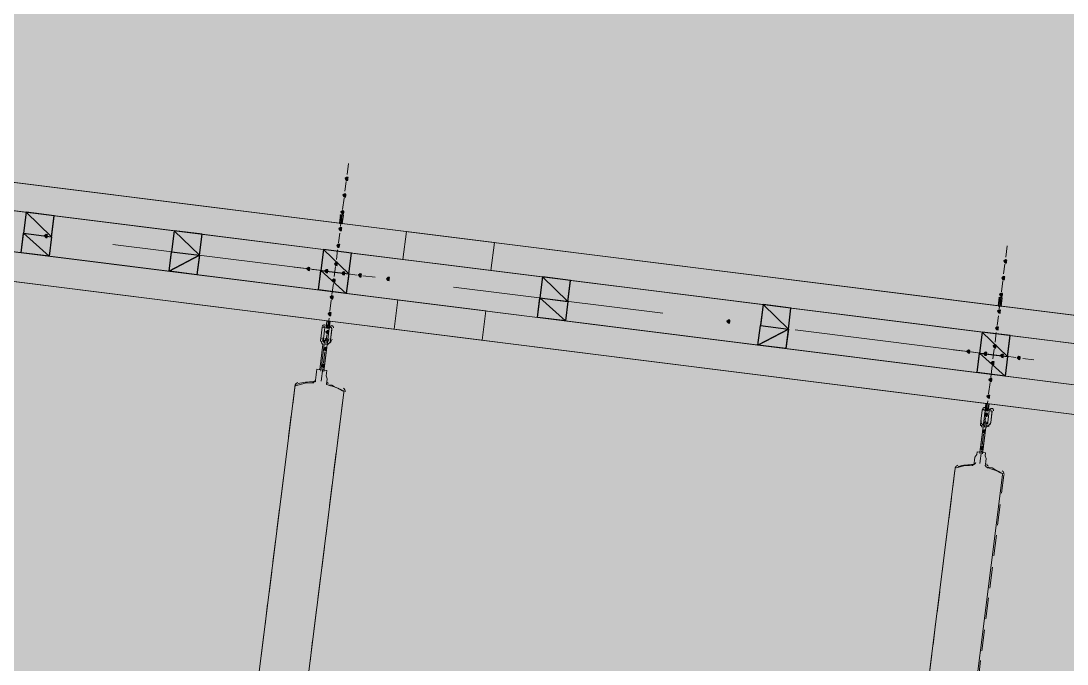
# Model space of a CAD drawing. Header units: metres. Extents: x -4 to 509425, y 7549 to 4732445.
# Drawn here: x 476061.07 to 476067.37, y 4719769.97 to 4719773.84 of the extents above; entities that cross this region are included whole.
import ezdxf

# ---------------------------------------------------------------- set-up
doc = ezdxf.new("R2010")
doc.units = ezdxf.units.M
doc.header["$LTSCALE"] = 0.01
doc.header["$MEASUREMENT"] = 0
doc.layers.get('0').update_dxf_attribs({"lineweight": 0})
doc.layers.add('_SUBESTACIÓN', color=1, linetype='Continuous')
doc.layers.add('SUBESTACION LA VID', color=253, linetype='Continuous')

# ---------------------------------------------------------------- blocks, each defined once
blk = doc.blocks.new('A$Cfff6051d')
at = {"layer": 'SUBESTACION LA VID', "transparency": 33554687}
h = blk.add_hatch(color=256, dxfattribs=at)
h.dxf.hatch_style = 2
h.paths.add_polyline_path([(476063.0421, 4719772.8906), (476063.0431, 4719772.899), (476063.0347, 4719772.9001), (476063.0253, 4719772.8928), (476063.0326, 4719772.8833), (476063.041, 4719772.8822)])
h = blk.add_hatch(color=256, dxfattribs=at)
h.dxf.hatch_style = 2
h.paths.add_polyline_path([(476063.0294, 4719772.7898), (476063.0305, 4719772.7982), (476063.0221, 4719772.7993), (476063.0126, 4719772.7919), (476063.02, 4719772.7825), (476063.0284, 4719772.7814)])
h = blk.add_hatch(color=256, dxfattribs=at)
h.dxf.hatch_style = 2
h.paths.add_polyline_path([(476063.0168, 4719772.689), (476063.0179, 4719772.6974), (476063.0095, 4719772.6985), (476063, 4719772.6911), (476063.0073, 4719772.6817), (476063.0158, 4719772.6806)])
h = blk.add_hatch(color=256, dxfattribs=at)
h.dxf.hatch_style = 2
h.paths.add_polyline_path([(476063.0042, 4719772.5882), (476063.0052, 4719772.5966), (476062.9968, 4719772.5977), (476062.9874, 4719772.5903), (476062.9947, 4719772.5809), (476063.0031, 4719772.5798)])
h = blk.add_hatch(color=256, dxfattribs=at)
h.dxf.hatch_style = 2
h.paths.add_polyline_path([(476061.2326, 4719772.5458), (476061.2337, 4719772.5542), (476061.2253, 4719772.5553), (476061.2158, 4719772.5479), (476061.2232, 4719772.5385), (476061.2316, 4719772.5374)])
h = blk.add_hatch(color=256, dxfattribs=at)
h.dxf.hatch_style = 2
h.paths.add_polyline_path([(476062.9915, 4719772.4874), (476062.9926, 4719772.4958), (476062.9842, 4719772.4969), (476062.9747, 4719772.4895), (476062.9821, 4719772.4801), (476062.9905, 4719772.479)])
h = blk.add_hatch(color=256, dxfattribs=at)
h.dxf.hatch_style = 2
h.paths.add_polyline_path([(476062.8119, 4719772.3478), (476062.813, 4719772.3562), (476062.8046, 4719772.3573), (476062.7951, 4719772.3499), (476062.8025, 4719772.3405), (476062.8109, 4719772.3394)])
h = blk.add_hatch(color=256, dxfattribs=at)
h.dxf.hatch_style = 2
h.paths.add_polyline_path([(476062.9211, 4719772.3341), (476062.9222, 4719772.3425), (476062.9138, 4719772.3436), (476062.9043, 4719772.3363), (476062.9117, 4719772.3268), (476062.9201, 4719772.3257)])
h = blk.add_hatch(color=256, dxfattribs=at)
h.dxf.hatch_style = 2
h.paths.add_polyline_path([(476062.9778, 4719772.3782), (476062.9789, 4719772.3866), (476062.9705, 4719772.3877), (476062.961, 4719772.3803), (476062.9684, 4719772.3709), (476062.9768, 4719772.3698)])
h = blk.add_hatch(color=256, dxfattribs=at)
h.dxf.hatch_style = 2
h.paths.add_polyline_path([(476067.007, 4719772.3936), (476067.0081, 4719772.402), (476066.9997, 4719772.403), (476066.9902, 4719772.3957), (476066.9976, 4719772.3862), (476067.006, 4719772.3852)])
h = blk.add_hatch(color=256, dxfattribs=at)
h.dxf.hatch_style = 2
h.paths.add_polyline_path([(476062.9652, 4719772.2774), (476062.9663, 4719772.2858), (476062.9578, 4719772.2869), (476062.9484, 4719772.2795), (476062.9557, 4719772.2701), (476062.9642, 4719772.269)])
h = blk.add_hatch(color=256, dxfattribs=at)
h.dxf.hatch_style = 2
h.paths.add_polyline_path([(476063.0219, 4719772.3215), (476063.023, 4719772.3299), (476063.0146, 4719772.331), (476063.0051, 4719772.3236), (476063.0125, 4719772.3142), (476063.0209, 4719772.3131)])
h = blk.add_hatch(color=256, dxfattribs=at)
h.dxf.hatch_style = 2
h.paths.add_polyline_path([(476063.1227, 4719772.3089), (476063.1238, 4719772.3173), (476063.1154, 4719772.3183), (476063.1059, 4719772.311), (476063.1133, 4719772.3015), (476063.1217, 4719772.3005)])
h = blk.add_hatch(color=256, dxfattribs=at)
h.dxf.hatch_style = 2
h.paths.add_polyline_path([(476063.2907, 4719772.2878), (476063.2918, 4719772.2962), (476063.2834, 4719772.2973), (476063.2739, 4719772.2899), (476063.2813, 4719772.2805), (476063.2897, 4719772.2794)])
h = blk.add_hatch(color=256, dxfattribs=at)
h.dxf.hatch_style = 2
h.paths.add_polyline_path([(476066.9944, 4719772.2928), (476066.9954, 4719772.3012), (476066.987, 4719772.3022), (476066.9776, 4719772.2949), (476066.9849, 4719772.2854), (476066.9933, 4719772.2844)])
h = blk.add_hatch(color=256, dxfattribs=at)
h.dxf.hatch_style = 2
h.paths.add_polyline_path([(476062.9526, 4719772.1766), (476062.9536, 4719772.185), (476062.9452, 4719772.1861), (476062.9358, 4719772.1787), (476062.9431, 4719772.1693), (476062.9515, 4719772.1682)])
h = blk.add_hatch(color=256, dxfattribs=at)
h.dxf.hatch_style = 2
h.paths.add_polyline_path([(476066.9818, 4719772.192), (476066.9828, 4719772.2004), (476066.9744, 4719772.2014), (476066.965, 4719772.1941), (476066.9723, 4719772.1846), (476066.9807, 4719772.1836)])
h = blk.add_hatch(color=256, dxfattribs=at)
h.dxf.hatch_style = 2
h.paths.add_polyline_path([(476066.9691, 4719772.0911), (476066.9702, 4719772.0995), (476066.9618, 4719772.1006), (476066.9523, 4719772.0933), (476066.9597, 4719772.0838), (476066.9681, 4719772.0827)])
h = blk.add_hatch(color=256, dxfattribs=at)
h.dxf.hatch_style = 2
h.paths.add_polyline_path([(476062.9399, 4719772.0758), (476062.941, 4719772.0842), (476062.9326, 4719772.0853), (476062.9231, 4719772.0779), (476062.9305, 4719772.0685), (476062.9389, 4719772.0674)])
h = blk.add_hatch(color=256, dxfattribs=at)
h.dxf.hatch_style = 2
h.paths.add_polyline_path([(476065.3404, 4719772.0308), (476065.3415, 4719772.0392), (476065.3331, 4719772.0403), (476065.3236, 4719772.0329), (476065.331, 4719772.0235), (476065.3394, 4719772.0224)])
h = blk.add_hatch(color=256, dxfattribs=at)
h.dxf.hatch_style = 2
h.paths.add_polyline_path([(476062.9262, 4719771.9666), (476062.9273, 4719771.975), (476062.9189, 4719771.9761), (476062.9094, 4719771.9687), (476062.9168, 4719771.9593), (476062.9252, 4719771.9582)])
h = blk.add_hatch(color=256, dxfattribs=at)
h.dxf.hatch_style = 2
h.paths.add_polyline_path([(476066.9565, 4719771.9903), (476066.9575, 4719771.9987), (476066.9491, 4719771.9998), (476066.9397, 4719771.9925), (476066.947, 4719771.983), (476066.9554, 4719771.9819)])
h = blk.add_hatch(color=256, dxfattribs=at)
h.dxf.hatch_style = 2
h.paths.add_polyline_path([(476062.9136, 4719771.8658), (476062.9147, 4719771.8742), (476062.9062, 4719771.8753), (476062.8968, 4719771.8679), (476062.9041, 4719771.8585), (476062.9125, 4719771.8574)])
h = blk.add_hatch(color=256, dxfattribs=at)
h.dxf.hatch_style = 2
h.paths.add_polyline_path([(476066.7853, 4719771.8497), (476066.7863, 4719771.8581), (476066.7779, 4719771.8592), (476066.7685, 4719771.8518), (476066.7758, 4719771.8424), (476066.7842, 4719771.8413)])
h = blk.add_hatch(color=256, dxfattribs=at)
h.dxf.hatch_style = 2
h.paths.add_polyline_path([(476066.8861, 4719771.8371), (476066.8871, 4719771.8455), (476066.8787, 4719771.8465), (476066.8693, 4719771.8392), (476066.8766, 4719771.8297), (476066.885, 4719771.8287)])
h = blk.add_hatch(color=256, dxfattribs=at)
h.dxf.hatch_style = 2
h.paths.add_polyline_path([(476066.9428, 4719771.8811), (476066.9438, 4719771.8895), (476066.9354, 4719771.8906), (476066.926, 4719771.8832), (476066.9333, 4719771.8738), (476066.9417, 4719771.8727)])
h = blk.add_hatch(color=256, dxfattribs=at)
h.dxf.hatch_style = 2
h.paths.add_polyline_path([(476066.9302, 4719771.7803), (476066.9312, 4719771.7887), (476066.9228, 4719771.7898), (476066.9134, 4719771.7824), (476066.9207, 4719771.773), (476066.9291, 4719771.7719)])
h = blk.add_hatch(color=256, dxfattribs=at)
h.dxf.hatch_style = 2
h.paths.add_polyline_path([(476066.9869, 4719771.8244), (476066.9879, 4719771.8328), (476066.9795, 4719771.8339), (476066.9701, 4719771.8265), (476066.9774, 4719771.8171), (476066.9858, 4719771.816)])
h = blk.add_hatch(color=256, dxfattribs=at)
h.dxf.hatch_style = 2
h.paths.add_polyline_path([(476067.0877, 4719771.8118), (476067.0887, 4719771.8202), (476067.0803, 4719771.8212), (476067.0709, 4719771.8139), (476067.0782, 4719771.8044), (476067.0866, 4719771.8034)])
h = blk.add_hatch(color=256, dxfattribs=at)
h.dxf.hatch_style = 2
h.paths.add_polyline_path([(476062.901, 4719771.765), (476062.902, 4719771.7734), (476062.8936, 4719771.7745), (476062.8842, 4719771.7671), (476062.8915, 4719771.7577), (476062.8999, 4719771.7566)])
h = blk.add_hatch(color=256, dxfattribs=at)
h.dxf.hatch_style = 2
h.paths.add_polyline_path([(476066.9175, 4719771.6795), (476066.9186, 4719771.6879), (476066.9102, 4719771.689), (476066.9007, 4719771.6816), (476066.9081, 4719771.6722), (476066.9165, 4719771.6711)])
h = blk.add_hatch(color=256, dxfattribs=at)
h.dxf.hatch_style = 2
h.paths.add_polyline_path([(476066.9049, 4719771.5787), (476066.9059, 4719771.5871), (476066.8975, 4719771.5882), (476066.8881, 4719771.5808), (476066.8954, 4719771.5714), (476066.9038, 4719771.5703)])
h = blk.add_hatch(color=256, dxfattribs=at)
h.dxf.hatch_style = 2
h.paths.add_polyline_path([(476066.8912, 4719771.4695), (476066.8922, 4719771.4779), (476066.8838, 4719771.479), (476066.8744, 4719771.4716), (476066.8817, 4719771.4622), (476066.8901, 4719771.4611)])
h = blk.add_hatch(color=256, dxfattribs=at)
h.dxf.hatch_style = 2
h.paths.add_polyline_path([(476066.8786, 4719771.3687), (476066.8796, 4719771.3771), (476066.8712, 4719771.3782), (476066.8618, 4719771.3708), (476066.8691, 4719771.3614), (476066.8775, 4719771.3603)])
h = blk.add_hatch(color=256, dxfattribs=at)
h.dxf.hatch_style = 2
h.paths.add_polyline_path([(476066.8659, 4719771.2679), (476066.867, 4719771.2763), (476066.8586, 4719771.2774), (476066.8491, 4719771.27), (476066.8565, 4719771.2606), (476066.8649, 4719771.2595)])
at = {"layer": 'SUBESTACION LA VID', "lineweight": 15}
for p, q in [((476063.0453, 4719772.9841), (476063.0368, 4719772.9169)), ((476073.4752, 4719771.3096), (476060.4631, 4719772.9409)), ((476063.0316, 4719772.8749), (476063.0242, 4719772.8161)), ((476073.3029, 4719771.1606), (476060.5848, 4719772.755)), ((476063.0189, 4719772.7741), (476063.0105, 4719772.7069)), ((476061.0751, 4719772.4461), (476061.1056, 4719772.6897)), ((476061.2431, 4719772.4251), (476061.2736, 4719772.6687)), ((476063.0063, 4719772.6733), (476062.9979, 4719772.6061)), ((476063.0084, 4719772.6218), (476063.0147, 4719772.6722)), ((476061.9655, 4719772.3345), (476061.9961, 4719772.5781)), ((476062.1335, 4719772.3134), (476062.1641, 4719772.557)), ((476062.9926, 4719772.5641), (476062.9852, 4719772.5053)), ((476073.2724, 4719770.917), (476060.5543, 4719772.5114)), ((476062.8875, 4719772.3384), (476061.6275, 4719772.4963)), ((476067.0102, 4719772.487), (476067.0018, 4719772.4198)), ((476062.8644, 4719772.2218), (476062.8949, 4719772.4654)), ((476062.98, 4719772.4633), (476062.9726, 4719772.4045)), ((476063.0324, 4719772.2007), (476063.0629, 4719772.4444)), ((476073.4015, 4719770.7216), (476060.3894, 4719772.3529)), ((476062.7867, 4719772.351), (476062.7195, 4719772.3594)), ((476062.8875, 4719772.3384), (476062.8287, 4719772.3457)), ((476062.9673, 4719772.3625), (476062.96, 4719772.3037)), ((476063.3737, 4719772.4054), (476063.903, 4719772.339)), ((476066.9965, 4719772.3778), (476066.9892, 4719772.319)), ((476062.9883, 4719772.3257), (476062.9295, 4719772.3331)), ((476063.0975, 4719772.312), (476063.0303, 4719772.3205)), ((476063.2067, 4719772.2983), (476063.1311, 4719772.3078)), ((476064.1832, 4719772.0565), (476064.2138, 4719772.3001)), ((476062.9547, 4719772.2617), (476062.9463, 4719772.1945)), ((476064.9372, 4719772.0814), (476063.6771, 4719772.2394)), ((476064.3512, 4719772.0354), (476064.3818, 4719772.279)), ((476066.9839, 4719772.277), (476066.9755, 4719772.2098)), ((476062.9421, 4719772.1609), (476062.9336, 4719772.0937)), ((476066.9713, 4719772.1762), (476066.9628, 4719772.109)), ((476066.9733, 4719772.1247), (476066.9797, 4719772.1752)), ((476065.5105, 4719771.8901), (476065.541, 4719772.1337)), ((476065.6785, 4719771.869), (476065.709, 4719772.1126)), ((476062.9284, 4719772.0517), (476062.921, 4719771.9929)), ((476066.9576, 4719772.067), (476066.9502, 4719772.0082)), ((476062.879, 4719771.9299), (476062.8874, 4719771.9971)), ((476062.8958, 4719771.9278), (476062.9042, 4719771.995)), ((476062.9294, 4719771.9918), (476062.921, 4719771.9246)), ((476062.9462, 4719771.9897), (476062.9378, 4719771.9225)), ((476062.9451, 4719771.9813), (476062.942, 4719771.9561)), ((476063.3211, 4719771.9854), (476063.8503, 4719771.919)), ((476066.9953, 4719771.8234), (476065.7352, 4719771.9813)), ((476066.8293, 4719771.7247), (476066.8599, 4719771.9683)), ((476066.9449, 4719771.9662), (476066.9376, 4719771.9074)), ((476062.9021, 4719771.9099), (476062.8799, 4719771.7335)), ((476062.9189, 4719771.9078), (476062.8967, 4719771.7314)), ((476062.9157, 4719771.9509), (476062.9084, 4719771.8921)), ((476066.9973, 4719771.7037), (476067.0279, 4719771.9473)), ((476062.9031, 4719771.8501), (476062.8947, 4719771.7829)), ((476066.7517, 4719771.8539), (476066.6845, 4719771.8623)), ((476066.8609, 4719771.8402), (476066.7937, 4719771.8486)), ((476066.9323, 4719771.8654), (476066.9249, 4719771.8066)), ((476066.9617, 4719771.8276), (476066.8945, 4719771.836)), ((476067.0625, 4719771.8149), (476067.0037, 4719771.8223)), ((476067.1717, 4719771.8013), (476067.1045, 4719771.8097)), ((476062.8904, 4719771.7493), (476062.881, 4719771.6737)), ((476066.9196, 4719771.7646), (476066.9112, 4719771.6974)), ((476066.907, 4719771.6638), (476066.8986, 4719771.5966)), ((476062.7098, 4719771.533), (476062.7224, 4719771.6338)), ((476063.0175, 4719771.6054), (476063.0038, 4719771.4961)), ((476066.8933, 4719771.5546), (476066.8859, 4719771.4958)), ((476062.6855, 4719771.3398), (476062.7013, 4719771.4658)), ((476066.8523, 4719771.4317), (476066.8607, 4719771.4989)), ((476066.8691, 4719771.4296), (476066.8775, 4719771.4968)), ((476066.9027, 4719771.4937), (476066.8943, 4719771.4265)), ((476066.9196, 4719771.4916), (476066.9111, 4719771.4244)), ((476066.9185, 4719771.4832), (476066.9153, 4719771.458)), ((476062.9953, 4719771.4289), (476062.9795, 4719771.3029)), ((476066.867, 4719771.4128), (476066.8449, 4719771.2364)), ((476066.8838, 4719771.4107), (476066.8617, 4719771.2343)), ((476066.8807, 4719771.4538), (476066.8733, 4719771.395)), ((476066.868, 4719771.353), (476066.8596, 4719771.2858)), ((476062.6624, 4719771.155), (476062.6782, 4719771.281)), ((476062.9722, 4719771.2441), (476062.9564, 4719771.1181)), ((476066.8554, 4719771.2522), (476066.8459, 4719771.1766)), ((476062.6381, 4719770.9618), (476062.6539, 4719771.0878)), ((476066.6831, 4719771.0349), (476066.6958, 4719771.1357)), ((476066.9908, 4719771.1072), (476066.9771, 4719770.998)), ((476062.948, 4719771.0509), (476062.9322, 4719770.9249)), ((476066.6589, 4719770.8417), (476066.6747, 4719770.9677)), ((476062.615, 4719770.777), (476062.6308, 4719770.903)), ((476066.9687, 4719770.9308), (476066.9529, 4719770.8048)), ((476062.9248, 4719770.8661), (476062.909, 4719770.7401)), ((476066.6357, 4719770.6568), (476066.6515, 4719770.7829)), ((476062.5908, 4719770.5838), (476062.6066, 4719770.7098)), ((476066.9455, 4719770.746), (476066.9297, 4719770.62)), ((476062.9006, 4719770.6729), (476062.8848, 4719770.5469)), ((476066.6115, 4719770.4636), (476066.6273, 4719770.5896)), ((476062.5676, 4719770.399), (476062.5834, 4719770.525)), ((476066.9213, 4719770.5528), (476066.9055, 4719770.4268)), ((476062.8774, 4719770.4881), (476062.8616, 4719770.3621)), ((476066.5883, 4719770.2788), (476066.6041, 4719770.4048)), ((476062.5434, 4719770.2058), (476062.5592, 4719770.3318)), ((476066.8981, 4719770.368), (476066.8823, 4719770.242)), ((476062.8532, 4719770.2949), (476062.8374, 4719770.1689)), ((476066.5641, 4719770.0856), (476066.5799, 4719770.2116)), ((476062.5202, 4719770.0209), (476062.536, 4719770.147)), ((476066.8739, 4719770.1748), (476066.8581, 4719770.0488)), ((476062.83, 4719770.1101), (476062.8142, 4719769.9841)), ((476066.5409, 4719769.9008), (476066.5567, 4719770.0268)), ((476066.8507, 4719769.99), (476066.835, 4719769.864))]:
    blk.add_line(p, q, dxfattribs=at)
at = {"layer": 'SUBESTACION LA VID', "lineweight": 0}
for p, q in [((476062.8949, 4719772.4654), (476060.652, 4719772.7466)), ((476062.9916, 4719772.6239), (476066.9565, 4719772.1269)), ((476066.8599, 4719771.9683), (476064.2138, 4719772.3001)), ((476065.541, 4719772.1337), (476064.2138, 4719772.3001)), ((476064.1832, 4719772.0565), (476062.8644, 4719772.2218)), ((476066.9565, 4719772.1269), (476070.9215, 4719771.6298)), ((476070.9467, 4719771.6266), (476066.9565, 4719772.1269)), ((476064.1832, 4719772.0565), (476066.8293, 4719771.7247)), ((476066.8599, 4719771.9683), (476068.1871, 4719771.8019)), ((476066.8293, 4719771.7247), (476068.1566, 4719771.5583))]:
    blk.add_line(p, q, dxfattribs=at)
at = {"layer": 'SUBESTACION LA VID', "lineweight": 15}
for points in [[(476070.9215, 4719771.6298), (476066.9733, 4719772.1247), (476066.9797, 4719772.1752), (476066.9629, 4719772.1773), (476066.9565, 4719772.1269), (476063.0084, 4719772.6218), (476063.0147, 4719772.6722), (476062.9979, 4719772.6743), (476062.9916, 4719772.6239), (476060.6059, 4719772.923)], [(476060.652, 4719772.7466), (476061.1056, 4719772.6897), (476061.0898, 4719772.5637), (476061.2578, 4719772.5427), (476061.2736, 4719772.6687), (476061.9961, 4719772.5781), (476061.9803, 4719772.4521), (476062.1483, 4719772.431), (476062.1641, 4719772.557), (476062.8949, 4719772.4654), (476062.8791, 4719772.3394), (476063.0471, 4719772.3183), (476063.0629, 4719772.4444), (476064.2138, 4719772.3001), (476064.198, 4719772.1741), (476064.366, 4719772.153), (476064.3818, 4719772.279), (476065.541, 4719772.1337), (476065.5252, 4719772.0077), (476065.6932, 4719771.9866), (476065.709, 4719772.1126), (476066.8599, 4719771.9683), (476066.8441, 4719771.8423), (476067.0121, 4719771.8213), (476067.0279, 4719771.9473), (476068.1871, 4719771.8019)], [(476062.9916, 4719772.6239), (476062.9979, 4719772.6743), (476063.0147, 4719772.6722)], [(476070.8478, 4719771.0418), (476066.8996, 4719771.5367), (476066.8943, 4719771.4947), (476066.8775, 4719771.4968), (476066.8828, 4719771.5388), (476062.9347, 4719772.0338), (476062.9294, 4719771.9918), (476062.9126, 4719771.9939), (476062.9179, 4719772.0359), (476060.5322, 4719772.335)], [(476060.6215, 4719772.503), (476061.0751, 4719772.4461), (476061.0898, 4719772.5637), (476061.2578, 4719772.5427), (476061.2431, 4719772.4251), (476061.9655, 4719772.3345), (476061.9803, 4719772.4521), (476062.1483, 4719772.431), (476062.1335, 4719772.3134), (476062.8644, 4719772.2218), (476062.8791, 4719772.3394), (476063.0471, 4719772.3183), (476063.0324, 4719772.2007), (476064.1832, 4719772.0565), (476064.198, 4719772.1741), (476064.366, 4719772.153), (476064.3512, 4719772.0354), (476065.5105, 4719771.8901), (476065.5252, 4719772.0077), (476065.6932, 4719771.9866), (476065.6785, 4719771.869), (476066.8293, 4719771.7247), (476066.8441, 4719771.8423), (476067.0121, 4719771.8213), (476066.9973, 4719771.7037), (476068.1566, 4719771.5583)], [(476063.3737, 4719772.4054), (476063.3948, 4719772.5734), (476063.924, 4719772.507), (476063.903, 4719772.339)], [(476063.3211, 4719771.9854), (476063.3432, 4719772.1618), (476063.8724, 4719772.0954), (476063.8503, 4719771.919)], [(476066.9565, 4719772.1269), (476066.9629, 4719772.1773), (476066.9797, 4719772.1752)], [(476062.9179, 4719772.0359), (476062.9126, 4719771.9939), (476062.9294, 4719771.9918), (476062.9347, 4719772.0338)], [(476062.7468, 4719769.4465), (476063.0175, 4719771.6054), (476063.0185, 4719771.6138), (476063.0101, 4719771.6148), (476062.9944, 4719771.6253), (476062.9618, 4719771.6379), (476062.9461, 4719771.6484), (476062.9209, 4719771.6516), (476062.9125, 4719771.6526), (476062.9135, 4719771.661), (476062.9146, 4719771.6694), (476062.9167, 4719771.6862), (476062.9104, 4719771.7041), (476062.9125, 4719771.7209), (476062.9146, 4719771.7377), (476062.8978, 4719771.7398), (476062.9168, 4719771.891), (476062.9262, 4719771.8984), (476062.9357, 4719771.9057), (476062.9367, 4719771.9141), (476062.9378, 4719771.9225), (476062.9451, 4719771.9813), (476062.9462, 4719771.9897), (476062.9388, 4719771.9992), (476062.9294, 4719771.9918), (476062.921, 4719771.9246), (476062.9199, 4719771.9162), (476062.9189, 4719771.9078), (476062.9199, 4719771.9162), (476062.9115, 4719771.9173), (476062.9031, 4719771.9183), (476062.9021, 4719771.9099), (476062.8947, 4719771.9194), (476062.8958, 4719771.9278), (476062.9042, 4719771.995), (476062.8968, 4719772.0044), (476062.8958, 4719771.996), (476062.8874, 4719771.9971), (476062.879, 4719771.9299), (476062.8779, 4719771.9215), (476062.8769, 4719771.9131), (476062.8853, 4719771.912), (476062.8842, 4719771.9036), (476062.8916, 4719771.8942), (476062.8726, 4719771.743), (476062.8558, 4719771.7451), (476062.8537, 4719771.7283), (476062.8516, 4719771.7115), (476062.8495, 4719771.6947), (476062.8474, 4719771.6779), (476062.8463, 4719771.6695), (476062.8379, 4719771.6705), (476062.8369, 4719771.6621), (476062.8285, 4719771.6632), (476062.7854, 4719771.66), (476062.7413, 4719771.6485), (476062.7329, 4719771.6496), (476062.7235, 4719771.6422), (476062.7224, 4719771.6338), (476062.4517, 4719769.4749)], [(476062.8474, 4719771.6779), (476062.8495, 4719771.6947), (476062.8516, 4719771.7115), (476062.8537, 4719771.7283), (476062.8558, 4719771.7451), (476062.881, 4719771.7419)], [(476062.8978, 4719771.7398), (476062.9146, 4719771.7377), (476062.9125, 4719771.7209), (476062.9104, 4719771.7041), (476062.9167, 4719771.6862), (476062.9146, 4719771.6694)], [(476066.8828, 4719771.5388), (476066.8775, 4719771.4968), (476066.8943, 4719771.4947), (476066.8996, 4719771.5367)], [(476066.7118, 4719768.9494), (476066.9824, 4719771.1083), (476066.9835, 4719771.1167), (476066.9751, 4719771.1177), (476066.9593, 4719771.1282), (476066.9352, 4719771.1398), (476066.9194, 4719771.1503), (476066.8858, 4719771.1545), (476066.8785, 4719771.164), (476066.8795, 4719771.1724), (476066.8816, 4719771.1892), (476066.8837, 4719771.206), (476066.8774, 4719771.2238), (476066.8796, 4719771.2406), (476066.8628, 4719771.2427), (476066.8817, 4719771.3939), (476066.8912, 4719771.4013), (476066.8996, 4719771.4002), (476066.9006, 4719771.4086), (476066.9101, 4719771.416), (476066.9111, 4719771.4244), (476066.9185, 4719771.4832), (476066.9196, 4719771.4916), (476066.9111, 4719771.4926), (476066.9122, 4719771.501), (476066.9038, 4719771.5021), (476066.9027, 4719771.4937), (476066.8943, 4719771.4265), (476066.8933, 4719771.4181), (476066.8849, 4719771.4191), (476066.8838, 4719771.4107), (476066.8849, 4719771.4191), (476066.8765, 4719771.4202), (476066.8681, 4719771.4212), (476066.867, 4719771.4128), (476066.8681, 4719771.4212), (476066.8691, 4719771.4296), (476066.8775, 4719771.4968), (476066.8691, 4719771.4979), (476066.8702, 4719771.5063), (476066.8607, 4719771.4989), (476066.8523, 4719771.4317), (476066.8513, 4719771.4233), (476066.8502, 4719771.4149), (476066.8492, 4719771.4065), (476066.8576, 4719771.4055), (476066.8565, 4719771.3971), (476066.8649, 4719771.396), (476066.846, 4719771.2448), (476066.8292, 4719771.2469), (476066.827, 4719771.2301), (476066.8165, 4719771.2144), (476066.8144, 4719771.1976), (476066.8123, 4719771.1808), (476066.8113, 4719771.1724), (476066.8018, 4719771.165), (476066.7504, 4719771.163), (476066.7063, 4719771.1514), (476066.6979, 4719771.1525), (476066.6968, 4719771.1441), (476066.6958, 4719771.1357), (476066.4251, 4719768.9768)], [(476066.8123, 4719771.1808), (476066.8144, 4719771.1976), (476066.8165, 4719771.2144), (476066.827, 4719771.2301), (476066.8292, 4719771.2469), (476066.846, 4719771.2448)], [(476066.8628, 4719771.2427), (476066.8796, 4719771.2406), (476066.8774, 4719771.2238), (476066.8837, 4719771.206), (476066.8816, 4719771.1892), (476066.8795, 4719771.1724)]]:
    blk.add_lwpolyline(points, dxfattribs=at)
at = {"layer": 'SUBESTACION LA VID', "lineweight": 0}
for points in [[(476060.6059, 4719772.923), (476070.9467, 4719771.6266), (476062.9916, 4719772.6239)], [(476061.1056, 4719772.6897), (476062.8949, 4719772.4654), (476064.2138, 4719772.3001), (476065.709, 4719772.1126)], [(476062.1641, 4719772.557), (476061.1056, 4719772.6897), (476061.9961, 4719772.5781)], [(476061.0751, 4719772.4461), (476062.8644, 4719772.2218), (476060.6215, 4719772.503)], [(476062.1335, 4719772.3134), (476061.0751, 4719772.4461), (476061.9655, 4719772.3345)], [(476060.5322, 4719772.335), (476070.873, 4719771.0386), (476062.9179, 4719772.0359)], [(476070.873, 4719771.0386), (476066.8996, 4719771.5367), (476062.9179, 4719772.0359), (476066.8828, 4719771.5388)], [(476065.5105, 4719771.8901), (476066.8293, 4719771.7247), (476064.3512, 4719772.0354)]]:
    blk.add_lwpolyline(points, dxfattribs=at)
at = {"layer": 'SUBESTACION LA VID'}
for points in [[(476063.0421, 4719772.8906), (476063.0431, 4719772.899), (476063.0347, 4719772.9001), (476063.0253, 4719772.8928), (476063.0326, 4719772.8833), (476063.041, 4719772.8822)], [(476063.0294, 4719772.7898), (476063.0305, 4719772.7982), (476063.0221, 4719772.7993), (476063.0126, 4719772.7919), (476063.02, 4719772.7825), (476063.0284, 4719772.7814)], [(476061.0898, 4719772.5637), (476061.2578, 4719772.5427), (476061.1056, 4719772.6897)], [(476061.2578, 4719772.5427), (476061.2736, 4719772.6687), (476061.1056, 4719772.6897)], [(476062.9916, 4719772.6239), (476063.0084, 4719772.6218), (476062.9979, 4719772.6743)], [(476063.0084, 4719772.6218), (476063.0147, 4719772.6722), (476062.9979, 4719772.6743)], [(476063.0168, 4719772.689), (476063.0179, 4719772.6974), (476063.0095, 4719772.6985), (476063, 4719772.6911), (476063.0073, 4719772.6817), (476063.0158, 4719772.6806)], [(476063.0042, 4719772.5882), (476063.0052, 4719772.5966), (476062.9968, 4719772.5977), (476062.9874, 4719772.5903), (476062.9947, 4719772.5809), (476063.0031, 4719772.5798)], [(476061.0751, 4719772.4461), (476061.0898, 4719772.5637), (476061.2431, 4719772.4251)], [(476061.2431, 4719772.4251), (476061.0898, 4719772.5637), (476061.2578, 4719772.5427)], [(476061.2326, 4719772.5458), (476061.2337, 4719772.5542), (476061.2253, 4719772.5553), (476061.2158, 4719772.5479), (476061.2232, 4719772.5385), (476061.2316, 4719772.5374)], [(476061.9803, 4719772.4521), (476062.1483, 4719772.431), (476061.9961, 4719772.5781)], [(476062.1483, 4719772.431), (476062.1641, 4719772.557), (476061.9961, 4719772.5781)], [(476062.9915, 4719772.4874), (476062.9926, 4719772.4958), (476062.9842, 4719772.4969), (476062.9747, 4719772.4895), (476062.9821, 4719772.4801), (476062.9905, 4719772.479)], [(476061.9655, 4719772.3345), (476061.9803, 4719772.4521), (476062.1483, 4719772.431)], [(476062.1335, 4719772.3134), (476061.9655, 4719772.3345), (476062.1483, 4719772.431)], [(476062.8791, 4719772.3394), (476063.0471, 4719772.3183), (476062.8949, 4719772.4654)], [(476063.0471, 4719772.3183), (476063.0629, 4719772.4444), (476062.8949, 4719772.4654)], [(476062.8119, 4719772.3478), (476062.813, 4719772.3562), (476062.8046, 4719772.3573), (476062.7951, 4719772.3499), (476062.8025, 4719772.3405), (476062.8109, 4719772.3394)], [(476062.9211, 4719772.3341), (476062.9222, 4719772.3425), (476062.9138, 4719772.3436), (476062.9043, 4719772.3363), (476062.9117, 4719772.3268), (476062.9201, 4719772.3257)], [(476062.9778, 4719772.3782), (476062.9789, 4719772.3866), (476062.9705, 4719772.3877), (476062.961, 4719772.3803), (476062.9684, 4719772.3709), (476062.9768, 4719772.3698)], [(476067.007, 4719772.3936), (476067.0081, 4719772.402), (476066.9997, 4719772.403), (476066.9902, 4719772.3957), (476066.9976, 4719772.3862), (476067.006, 4719772.3852)], [(476062.8644, 4719772.2218), (476062.8791, 4719772.3394), (476063.0324, 4719772.2007)], [(476063.0324, 4719772.2007), (476062.8791, 4719772.3394), (476063.0471, 4719772.3183)], [(476062.9652, 4719772.2774), (476062.9663, 4719772.2858), (476062.9578, 4719772.2869), (476062.9484, 4719772.2795), (476062.9557, 4719772.2701), (476062.9642, 4719772.269)], [(476063.0219, 4719772.3215), (476063.023, 4719772.3299), (476063.0146, 4719772.331), (476063.0051, 4719772.3236), (476063.0125, 4719772.3142), (476063.0209, 4719772.3131)], [(476063.1227, 4719772.3089), (476063.1238, 4719772.3173), (476063.1154, 4719772.3183), (476063.1059, 4719772.311), (476063.1133, 4719772.3015), (476063.1217, 4719772.3005)], [(476063.2907, 4719772.2878), (476063.2918, 4719772.2962), (476063.2834, 4719772.2973), (476063.2739, 4719772.2899), (476063.2813, 4719772.2805), (476063.2897, 4719772.2794)], [(476064.198, 4719772.1741), (476064.366, 4719772.153), (476064.2138, 4719772.3001)], [(476064.366, 4719772.153), (476064.3818, 4719772.279), (476064.2138, 4719772.3001)], [(476066.9944, 4719772.2928), (476066.9954, 4719772.3012), (476066.987, 4719772.3022), (476066.9776, 4719772.2949), (476066.9849, 4719772.2854), (476066.9933, 4719772.2844)], [(476062.9526, 4719772.1766), (476062.9536, 4719772.185), (476062.9452, 4719772.1861), (476062.9358, 4719772.1787), (476062.9431, 4719772.1693), (476062.9515, 4719772.1682)], [(476064.1832, 4719772.0565), (476064.198, 4719772.1741), (476064.3512, 4719772.0354)], [(476064.3512, 4719772.0354), (476064.198, 4719772.1741), (476064.366, 4719772.153)], [(476066.9565, 4719772.1269), (476066.9733, 4719772.1247), (476066.9629, 4719772.1773)], [(476066.9733, 4719772.1247), (476066.9797, 4719772.1752), (476066.9629, 4719772.1773)], [(476066.9818, 4719772.192), (476066.9828, 4719772.2004), (476066.9744, 4719772.2014), (476066.965, 4719772.1941), (476066.9723, 4719772.1846), (476066.9807, 4719772.1836)], [(476065.5252, 4719772.0077), (476065.6932, 4719771.9866), (476065.541, 4719772.1337)], [(476065.6932, 4719771.9866), (476065.709, 4719772.1126), (476065.541, 4719772.1337)], [(476066.9691, 4719772.0911), (476066.9702, 4719772.0995), (476066.9618, 4719772.1006), (476066.9523, 4719772.0933), (476066.9597, 4719772.0838), (476066.9681, 4719772.0827)], [(476062.9399, 4719772.0758), (476062.941, 4719772.0842), (476062.9326, 4719772.0853), (476062.9231, 4719772.0779), (476062.9305, 4719772.0685), (476062.9389, 4719772.0674)], [(476065.3404, 4719772.0308), (476065.3415, 4719772.0392), (476065.3331, 4719772.0403), (476065.3236, 4719772.0329), (476065.331, 4719772.0235), (476065.3394, 4719772.0224)], [(476062.9262, 4719771.9666), (476062.9273, 4719771.975), (476062.9189, 4719771.9761), (476062.9094, 4719771.9687), (476062.9168, 4719771.9593), (476062.9252, 4719771.9582)], [(476065.5105, 4719771.8901), (476065.5252, 4719772.0077), (476065.6932, 4719771.9866)], [(476065.6785, 4719771.869), (476065.5105, 4719771.8901), (476065.6932, 4719771.9866)], [(476066.8441, 4719771.8423), (476067.0121, 4719771.8213), (476066.8599, 4719771.9683)], [(476067.0121, 4719771.8213), (476067.0279, 4719771.9473), (476066.8599, 4719771.9683)], [(476066.9565, 4719771.9903), (476066.9575, 4719771.9987), (476066.9491, 4719771.9998), (476066.9397, 4719771.9925), (476066.947, 4719771.983), (476066.9554, 4719771.9819)], [(476062.9136, 4719771.8658), (476062.9147, 4719771.8742), (476062.9062, 4719771.8753), (476062.8968, 4719771.8679), (476062.9041, 4719771.8585), (476062.9125, 4719771.8574)], [(476066.7853, 4719771.8497), (476066.7863, 4719771.8581), (476066.7779, 4719771.8592), (476066.7685, 4719771.8518), (476066.7758, 4719771.8424), (476066.7842, 4719771.8413)], [(476066.8293, 4719771.7247), (476066.8441, 4719771.8423), (476066.9973, 4719771.7037)], [(476066.9973, 4719771.7037), (476066.8441, 4719771.8423), (476067.0121, 4719771.8213)], [(476066.8861, 4719771.8371), (476066.8871, 4719771.8455), (476066.8787, 4719771.8465), (476066.8693, 4719771.8392), (476066.8766, 4719771.8297), (476066.885, 4719771.8287)], [(476066.9428, 4719771.8811), (476066.9438, 4719771.8895), (476066.9354, 4719771.8906), (476066.926, 4719771.8832), (476066.9333, 4719771.8738), (476066.9417, 4719771.8727)], [(476066.9302, 4719771.7803), (476066.9312, 4719771.7887), (476066.9228, 4719771.7898), (476066.9134, 4719771.7824), (476066.9207, 4719771.773), (476066.9291, 4719771.7719)], [(476066.9869, 4719771.8244), (476066.9879, 4719771.8328), (476066.9795, 4719771.8339), (476066.9701, 4719771.8265), (476066.9774, 4719771.8171), (476066.9858, 4719771.816)], [(476067.0877, 4719771.8118), (476067.0887, 4719771.8202), (476067.0803, 4719771.8212), (476067.0709, 4719771.8139), (476067.0782, 4719771.8044), (476067.0866, 4719771.8034)], [(476062.901, 4719771.765), (476062.902, 4719771.7734), (476062.8936, 4719771.7745), (476062.8842, 4719771.7671), (476062.8915, 4719771.7577), (476062.8999, 4719771.7566)], [(476066.9175, 4719771.6795), (476066.9186, 4719771.6879), (476066.9102, 4719771.689), (476066.9007, 4719771.6816), (476066.9081, 4719771.6722), (476066.9165, 4719771.6711)], [(476066.9049, 4719771.5787), (476066.9059, 4719771.5871), (476066.8975, 4719771.5882), (476066.8881, 4719771.5808), (476066.8954, 4719771.5714), (476066.9038, 4719771.5703)], [(476066.8912, 4719771.4695), (476066.8922, 4719771.4779), (476066.8838, 4719771.479), (476066.8744, 4719771.4716), (476066.8817, 4719771.4622), (476066.8901, 4719771.4611)], [(476066.8786, 4719771.3687), (476066.8796, 4719771.3771), (476066.8712, 4719771.3782), (476066.8618, 4719771.3708), (476066.8691, 4719771.3614), (476066.8775, 4719771.3603)], [(476066.8659, 4719771.2679), (476066.867, 4719771.2763), (476066.8586, 4719771.2774), (476066.8491, 4719771.27), (476066.8565, 4719771.2606), (476066.8649, 4719771.2595)]]:
    blk.add_lwpolyline(points, close=True, dxfattribs=at)
at = {"layer": 'SUBESTACION LA VID', "lineweight": 0}
for points in [[(476063.0421, 4719772.8906), (476063.0431, 4719772.899), (476063.0347, 4719772.9001), (476063.0253, 4719772.8928), (476063.0326, 4719772.8833), (476063.041, 4719772.8822)], [(476063.0294, 4719772.7898), (476063.0305, 4719772.7982), (476063.0221, 4719772.7993), (476063.0126, 4719772.7919), (476063.02, 4719772.7825), (476063.0284, 4719772.7814)], [(476061.0898, 4719772.5637), (476061.2578, 4719772.5427), (476061.1056, 4719772.6897)], [(476061.2578, 4719772.5427), (476061.2736, 4719772.6687), (476061.1056, 4719772.6897)], [(476062.9916, 4719772.6239), (476063.0084, 4719772.6218), (476062.9979, 4719772.6743)], [(476063.0084, 4719772.6218), (476063.0147, 4719772.6722), (476062.9979, 4719772.6743)], [(476063.0168, 4719772.689), (476063.0179, 4719772.6974), (476063.0095, 4719772.6985), (476063, 4719772.6911), (476063.0073, 4719772.6817), (476063.0158, 4719772.6806)], [(476063.0042, 4719772.5882), (476063.0052, 4719772.5966), (476062.9968, 4719772.5977), (476062.9874, 4719772.5903), (476062.9947, 4719772.5809), (476063.0031, 4719772.5798)], [(476061.0751, 4719772.4461), (476061.0898, 4719772.5637), (476061.2431, 4719772.4251)], [(476061.2431, 4719772.4251), (476061.0898, 4719772.5637), (476061.2578, 4719772.5427)], [(476061.2326, 4719772.5458), (476061.2337, 4719772.5542), (476061.2253, 4719772.5553), (476061.2158, 4719772.5479), (476061.2232, 4719772.5385), (476061.2316, 4719772.5374)], [(476061.9803, 4719772.4521), (476062.1483, 4719772.431), (476061.9961, 4719772.5781)], [(476062.1483, 4719772.431), (476062.1641, 4719772.557), (476061.9961, 4719772.5781)], [(476062.9915, 4719772.4874), (476062.9926, 4719772.4958), (476062.9842, 4719772.4969), (476062.9747, 4719772.4895), (476062.9821, 4719772.4801), (476062.9905, 4719772.479)], [(476061.9655, 4719772.3345), (476061.9803, 4719772.4521), (476062.1483, 4719772.431)], [(476062.1335, 4719772.3134), (476061.9655, 4719772.3345), (476062.1483, 4719772.431)], [(476062.8791, 4719772.3394), (476063.0471, 4719772.3183), (476062.8949, 4719772.4654)], [(476063.0471, 4719772.3183), (476063.0629, 4719772.4444), (476062.8949, 4719772.4654)], [(476062.8119, 4719772.3478), (476062.813, 4719772.3562), (476062.8046, 4719772.3573), (476062.7951, 4719772.3499), (476062.8025, 4719772.3405), (476062.8109, 4719772.3394)], [(476062.9211, 4719772.3341), (476062.9222, 4719772.3425), (476062.9138, 4719772.3436), (476062.9043, 4719772.3363), (476062.9117, 4719772.3268), (476062.9201, 4719772.3257)], [(476062.9778, 4719772.3782), (476062.9789, 4719772.3866), (476062.9705, 4719772.3877), (476062.961, 4719772.3803), (476062.9684, 4719772.3709), (476062.9768, 4719772.3698)], [(476067.007, 4719772.3936), (476067.0081, 4719772.402), (476066.9997, 4719772.403), (476066.9902, 4719772.3957), (476066.9976, 4719772.3862), (476067.006, 4719772.3852)], [(476062.8644, 4719772.2218), (476062.8791, 4719772.3394), (476063.0324, 4719772.2007)], [(476063.0324, 4719772.2007), (476062.8791, 4719772.3394), (476063.0471, 4719772.3183)], [(476062.9652, 4719772.2774), (476062.9663, 4719772.2858), (476062.9578, 4719772.2869), (476062.9484, 4719772.2795), (476062.9557, 4719772.2701), (476062.9642, 4719772.269)], [(476063.0219, 4719772.3215), (476063.023, 4719772.3299), (476063.0146, 4719772.331), (476063.0051, 4719772.3236), (476063.0125, 4719772.3142), (476063.0209, 4719772.3131)], [(476063.1227, 4719772.3089), (476063.1238, 4719772.3173), (476063.1154, 4719772.3183), (476063.1059, 4719772.311), (476063.1133, 4719772.3015), (476063.1217, 4719772.3005)], [(476063.2907, 4719772.2878), (476063.2918, 4719772.2962), (476063.2834, 4719772.2973), (476063.2739, 4719772.2899), (476063.2813, 4719772.2805), (476063.2897, 4719772.2794)], [(476064.198, 4719772.1741), (476064.366, 4719772.153), (476064.2138, 4719772.3001)], [(476064.366, 4719772.153), (476064.3818, 4719772.279), (476064.2138, 4719772.3001)], [(476066.9944, 4719772.2928), (476066.9954, 4719772.3012), (476066.987, 4719772.3022), (476066.9776, 4719772.2949), (476066.9849, 4719772.2854), (476066.9933, 4719772.2844)], [(476062.9526, 4719772.1766), (476062.9536, 4719772.185), (476062.9452, 4719772.1861), (476062.9358, 4719772.1787), (476062.9431, 4719772.1693), (476062.9515, 4719772.1682)], [(476064.1832, 4719772.0565), (476064.198, 4719772.1741), (476064.3512, 4719772.0354)], [(476064.3512, 4719772.0354), (476064.198, 4719772.1741), (476064.366, 4719772.153)], [(476066.9565, 4719772.1269), (476066.9733, 4719772.1247), (476066.9629, 4719772.1773)], [(476066.9733, 4719772.1247), (476066.9797, 4719772.1752), (476066.9629, 4719772.1773)], [(476066.9818, 4719772.192), (476066.9828, 4719772.2004), (476066.9744, 4719772.2014), (476066.965, 4719772.1941), (476066.9723, 4719772.1846), (476066.9807, 4719772.1836)], [(476065.5252, 4719772.0077), (476065.6932, 4719771.9866), (476065.541, 4719772.1337)], [(476065.6932, 4719771.9866), (476065.709, 4719772.1126), (476065.541, 4719772.1337)], [(476066.9691, 4719772.0911), (476066.9702, 4719772.0995), (476066.9618, 4719772.1006), (476066.9523, 4719772.0933), (476066.9597, 4719772.0838), (476066.9681, 4719772.0827)], [(476062.9399, 4719772.0758), (476062.941, 4719772.0842), (476062.9326, 4719772.0853), (476062.9231, 4719772.0779), (476062.9305, 4719772.0685), (476062.9389, 4719772.0674)], [(476065.3404, 4719772.0308), (476065.3415, 4719772.0392), (476065.3331, 4719772.0403), (476065.3236, 4719772.0329), (476065.331, 4719772.0235), (476065.3394, 4719772.0224)], [(476062.9262, 4719771.9666), (476062.9273, 4719771.975), (476062.9189, 4719771.9761), (476062.9094, 4719771.9687), (476062.9168, 4719771.9593), (476062.9252, 4719771.9582)], [(476065.5105, 4719771.8901), (476065.5252, 4719772.0077), (476065.6932, 4719771.9866)], [(476065.6785, 4719771.869), (476065.5105, 4719771.8901), (476065.6932, 4719771.9866)], [(476066.8441, 4719771.8423), (476067.0121, 4719771.8213), (476066.8599, 4719771.9683)], [(476067.0121, 4719771.8213), (476067.0279, 4719771.9473), (476066.8599, 4719771.9683)], [(476066.9565, 4719771.9903), (476066.9575, 4719771.9987), (476066.9491, 4719771.9998), (476066.9397, 4719771.9925), (476066.947, 4719771.983), (476066.9554, 4719771.9819)], [(476062.9136, 4719771.8658), (476062.9147, 4719771.8742), (476062.9062, 4719771.8753), (476062.8968, 4719771.8679), (476062.9041, 4719771.8585), (476062.9125, 4719771.8574)], [(476066.7853, 4719771.8497), (476066.7863, 4719771.8581), (476066.7779, 4719771.8592), (476066.7685, 4719771.8518), (476066.7758, 4719771.8424), (476066.7842, 4719771.8413)], [(476066.8293, 4719771.7247), (476066.8441, 4719771.8423), (476066.9973, 4719771.7037)], [(476066.9973, 4719771.7037), (476066.8441, 4719771.8423), (476067.0121, 4719771.8213)], [(476066.8861, 4719771.8371), (476066.8871, 4719771.8455), (476066.8787, 4719771.8465), (476066.8693, 4719771.8392), (476066.8766, 4719771.8297), (476066.885, 4719771.8287)], [(476066.9428, 4719771.8811), (476066.9438, 4719771.8895), (476066.9354, 4719771.8906), (476066.926, 4719771.8832), (476066.9333, 4719771.8738), (476066.9417, 4719771.8727)], [(476066.9302, 4719771.7803), (476066.9312, 4719771.7887), (476066.9228, 4719771.7898), (476066.9134, 4719771.7824), (476066.9207, 4719771.773), (476066.9291, 4719771.7719)], [(476066.9869, 4719771.8244), (476066.9879, 4719771.8328), (476066.9795, 4719771.8339), (476066.9701, 4719771.8265), (476066.9774, 4719771.8171), (476066.9858, 4719771.816)], [(476067.0877, 4719771.8118), (476067.0887, 4719771.8202), (476067.0803, 4719771.8212), (476067.0709, 4719771.8139), (476067.0782, 4719771.8044), (476067.0866, 4719771.8034)], [(476062.901, 4719771.765), (476062.902, 4719771.7734), (476062.8936, 4719771.7745), (476062.8842, 4719771.7671), (476062.8915, 4719771.7577), (476062.8999, 4719771.7566)], [(476066.9175, 4719771.6795), (476066.9186, 4719771.6879), (476066.9102, 4719771.689), (476066.9007, 4719771.6816), (476066.9081, 4719771.6722), (476066.9165, 4719771.6711)], [(476066.9049, 4719771.5787), (476066.9059, 4719771.5871), (476066.8975, 4719771.5882), (476066.8881, 4719771.5808), (476066.8954, 4719771.5714), (476066.9038, 4719771.5703)], [(476066.8912, 4719771.4695), (476066.8922, 4719771.4779), (476066.8838, 4719771.479), (476066.8744, 4719771.4716), (476066.8817, 4719771.4622), (476066.8901, 4719771.4611)], [(476066.8786, 4719771.3687), (476066.8796, 4719771.3771), (476066.8712, 4719771.3782), (476066.8618, 4719771.3708), (476066.8691, 4719771.3614), (476066.8775, 4719771.3603)], [(476066.8659, 4719771.2679), (476066.867, 4719771.2763), (476066.8586, 4719771.2774), (476066.8491, 4719771.27), (476066.8565, 4719771.2606), (476066.8649, 4719771.2595)]]:
    blk.add_lwpolyline(points, close=True, dxfattribs=at)
at = {"layer": 'SUBESTACION LA VID'}
for points in [[(476062.9126, 4719771.9939), (476062.9126, 4719771.9939), (476062.9347, 4719772.0338), (476062.9347, 4719772.0338), (476062.9347, 4719772.0338), (476062.9179, 4719772.0359), (476062.9179, 4719772.0359), (476062.9179, 4719772.0359), (476062.9126, 4719771.9939), (476062.9126, 4719771.9939)], [(476062.9294, 4719771.9918), (476062.9294, 4719771.9918), (476062.9126, 4719771.9939), (476062.9126, 4719771.9939), (476062.9126, 4719771.9939), (476062.9347, 4719772.0338), (476062.9347, 4719772.0338), (476062.9347, 4719772.0338), (476062.9294, 4719771.9918), (476062.9294, 4719771.9918)], [(476066.8828, 4719771.5388), (476066.8828, 4719771.5388), (476066.8943, 4719771.4947), (476066.8943, 4719771.4947), (476066.8943, 4719771.4947), (476066.8775, 4719771.4968), (476066.8775, 4719771.4968), (476066.8775, 4719771.4968), (476066.8828, 4719771.5388), (476066.8828, 4719771.5388)], [(476066.8996, 4719771.5367), (476066.8996, 4719771.5367), (476066.8828, 4719771.5388), (476066.8828, 4719771.5388), (476066.8828, 4719771.5388), (476066.8943, 4719771.4947), (476066.8943, 4719771.4947), (476066.8943, 4719771.4947), (476066.8996, 4719771.5367), (476066.8996, 4719771.5367)]]:
    blk.add_open_spline(points, degree=3, knots=[0, 0, 0, 0, 1, 1, 1, 2, 2, 2, 3, 3, 3, 3], dxfattribs=at)
at = {"layer": 'SUBESTACION LA VID', "lineweight": 0}
for points in [[(476062.9126, 4719771.9939), (476062.9126, 4719771.9939), (476062.9347, 4719772.0338), (476062.9347, 4719772.0338), (476062.9347, 4719772.0338), (476062.9179, 4719772.0359), (476062.9179, 4719772.0359), (476062.9179, 4719772.0359), (476062.9126, 4719771.9939), (476062.9126, 4719771.9939)], [(476062.9294, 4719771.9918), (476062.9294, 4719771.9918), (476062.9126, 4719771.9939), (476062.9126, 4719771.9939), (476062.9126, 4719771.9939), (476062.9347, 4719772.0338), (476062.9347, 4719772.0338), (476062.9347, 4719772.0338), (476062.9294, 4719771.9918), (476062.9294, 4719771.9918)], [(476066.8828, 4719771.5388), (476066.8828, 4719771.5388), (476066.8943, 4719771.4947), (476066.8943, 4719771.4947), (476066.8943, 4719771.4947), (476066.8775, 4719771.4968), (476066.8775, 4719771.4968), (476066.8775, 4719771.4968), (476066.8828, 4719771.5388), (476066.8828, 4719771.5388)], [(476066.8996, 4719771.5367), (476066.8996, 4719771.5367), (476066.8828, 4719771.5388), (476066.8828, 4719771.5388), (476066.8828, 4719771.5388), (476066.8943, 4719771.4947), (476066.8943, 4719771.4947), (476066.8943, 4719771.4947), (476066.8996, 4719771.5367), (476066.8996, 4719771.5367)]]:
    blk.add_open_spline(points, degree=3, knots=[0, 0, 0, 0, 1, 1, 1, 2, 2, 2, 3, 3, 3, 3], dxfattribs=at)
at = {"layer": 'SUBESTACION LA VID', "lineweight": 15}
for points in [[(476062.9131, 4719771.9981), (476062.914, 4719772.0051), (476062.9091, 4719772.0114), (476062.9021, 4719772.0123), (476062.8951, 4719772.0132), (476062.8888, 4719772.0082), (476062.8879, 4719772.0013)], [(476062.9551, 4719771.9929), (476062.956, 4719771.9998), (476062.9511, 4719772.0062), (476062.9441, 4719772.007), (476062.9371, 4719772.0079), (476062.9308, 4719772.003), (476062.9299, 4719771.996)], [(476062.9278, 4719771.911), (476062.9287, 4719771.9179), (476062.9237, 4719771.9243), (476062.9168, 4719771.9251), (476062.9098, 4719771.926), (476062.9035, 4719771.9211), (476062.9026, 4719771.9141)], [(476066.8865, 4719771.5), (476066.8873, 4719771.5069), (476066.8824, 4719771.5133), (476066.8755, 4719771.5142), (476066.8685, 4719771.515), (476066.8621, 4719771.5101), (476066.8613, 4719771.5031)], [(476066.9285, 4719771.4947), (476066.9294, 4719771.5017), (476066.9244, 4719771.508), (476066.9175, 4719771.5089), (476066.9105, 4719771.5098), (476066.9041, 4719771.5048), (476066.9033, 4719771.4979)], [(476066.8927, 4719771.4139), (476066.8936, 4719771.4208), (476066.8887, 4719771.4272), (476066.8817, 4719771.4281), (476066.8748, 4719771.4289), (476066.8684, 4719771.424), (476066.8675, 4719771.417)]]:
    blk.add_open_spline(points, degree=3, knots=[0, 0, 0, 0, 1, 1, 1, 2, 2, 2, 2], dxfattribs=at)
for points in [[(476062.8879, 4719771.933), (476062.8863, 4719771.9205), (476062.8928, 4719771.9085), (476062.904, 4719771.9028)], [(476062.9047, 4719771.9309), (476062.9043, 4719771.9275), (476062.9052, 4719771.9241), (476062.9073, 4719771.9215)], [(476062.9236, 4719771.9004), (476062.9359, 4719771.9031), (476062.9451, 4719771.9132), (476062.9467, 4719771.9257)], [(476062.925, 4719771.9193), (476062.9277, 4719771.9213), (476062.9295, 4719771.9244), (476062.9299, 4719771.9278)], [(476062.7398, 4719771.6643), (476062.7299, 4719771.6618), (476062.7232, 4719771.6527), (476062.7238, 4719771.6425)], [(476062.8347, 4719771.6685), (476062.8031, 4719771.6689), (476062.7716, 4719771.6651), (476062.7411, 4719771.6572)], [(476062.8353, 4719771.6709), (476062.8417, 4719771.6709), (476062.8471, 4719771.6757), (476062.8479, 4719771.6821)], [(476062.9151, 4719771.6736), (476062.9143, 4719771.6673), (476062.9184, 4719771.6613), (476062.9246, 4719771.6597)], [(476063.0126, 4719771.6148), (476062.9851, 4719771.6297), (476062.9558, 4719771.641), (476062.9255, 4719771.6485)], [(476063.0264, 4719771.6085), (476063.0275, 4719771.6172), (476063.0231, 4719771.6256), (476063.0154, 4719771.6298)], [(476066.8528, 4719771.4359), (476066.8513, 4719771.4235), (476066.8578, 4719771.4114), (476066.869, 4719771.4058)], [(476066.8696, 4719771.4338), (476066.8692, 4719771.4305), (476066.8702, 4719771.4271), (476066.8723, 4719771.4244)], [(476066.8886, 4719771.4033), (476066.9008, 4719771.406), (476066.9101, 4719771.4161), (476066.9117, 4719771.4286)], [(476066.89, 4719771.4222), (476066.8927, 4719771.4242), (476066.8944, 4719771.4273), (476066.8948, 4719771.4307)], [(476066.7132, 4719771.1662), (476066.7033, 4719771.1637), (476066.6966, 4719771.1545), (476066.6972, 4719771.1444)], [(476066.808, 4719771.1704), (476066.7765, 4719771.1707), (476066.745, 4719771.1669), (476066.7144, 4719771.159)], [(476066.8086, 4719771.1728), (476066.815, 4719771.1728), (476066.8205, 4719771.1776), (476066.8213, 4719771.1839)], [(476066.8885, 4719771.1755), (476066.8877, 4719771.1691), (476066.8917, 4719771.1631), (476066.898, 4719771.1616)], [(476066.9775, 4719771.1177), (476066.9501, 4719771.1326), (476066.9208, 4719771.1439), (476066.8904, 4719771.1514)], [(476066.9913, 4719771.1114), (476066.9924, 4719771.1201), (476066.9881, 4719771.1285), (476066.9804, 4719771.1327)]]:
    blk.add_open_spline(points, degree=3, dxfattribs=at)

msp = doc.modelspace()

# ---------------------------------------------------------------- hatches: boundary and pattern name
at = {"layer": '_SUBESTACIÓN', "transparency": 33554559}
h = msp.add_hatch(color=1, dxfattribs=at)
h.dxf.hatch_style = 1
h.paths.add_polyline_path([(475968.6399, 4719805.825), (476089.9386, 4719790.615), (476078.1686, 4719696.74), (475956.8686, 4719711.9502)])

# ---------------------------------------------------------------- block references
at = {"linetype": 'Continuous'}
msp.add_blockref('A$Cfff6051d', (0, 0), dxfattribs=at)

doc.saveas('drawing.dxf')
